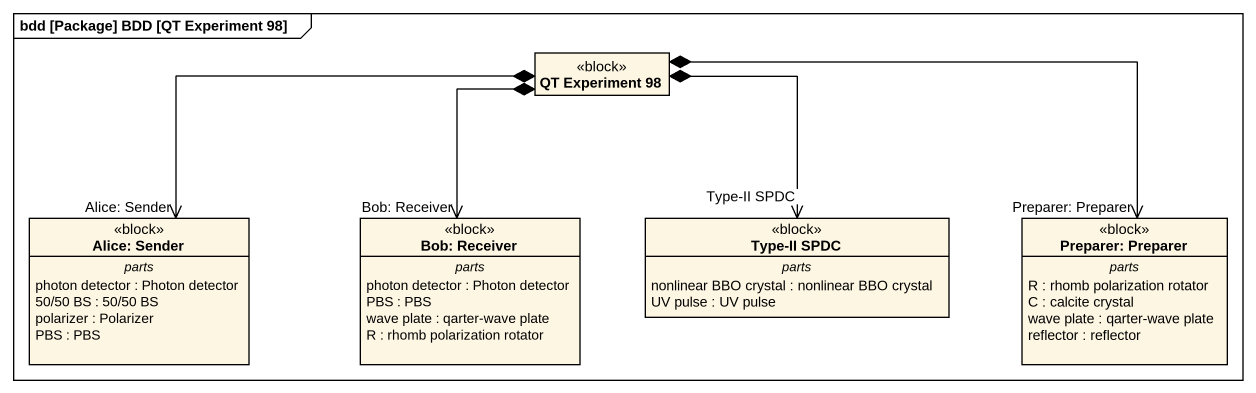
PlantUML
@startuml
mainframe bdd [Package] BDD [QT Experiment 98]
hide circle
hide empty members
class "QT Experiment 98" as QT_Experiment_98 <<block>>
class "Alice: Sender" as Alice_Sender <<block>> {
  -- parts --
  photon detector : Photon detector
  50/50 BS : 50/50 BS
  polarizer : Polarizer
  PBS : PBS
}
class "Bob: Receiver" as Bob_Receiver <<block>> {
  -- parts --
  photon detector : Photon detector
  PBS : PBS
  wave plate : qarter-wave plate
  R : rhomb polarization rotator
}
class "Type-II SPDC" as Type_II_SPDC <<block>> {
  -- parts --
  nonlinear BBO crystal : nonlinear BBO crystal
  UV pulse : UV pulse
}
class "Preparer: Preparer" as Preparer_Preparer <<block>> {
  -- parts --
  R : rhomb polarization rotator
  C : calcite crystal
  wave plate : qarter-wave plate
  reflector : reflector
}
QT_Experiment_98 *-left-> "Alice: Sender" Alice_Sender
QT_Experiment_98 *--> "Bob: Receiver" Bob_Receiver
QT_Experiment_98 *--> "Type-II SPDC" Type_II_SPDC
QT_Experiment_98 *-right-> "Preparer: Preparer" Preparer_Preparer
@enduml
